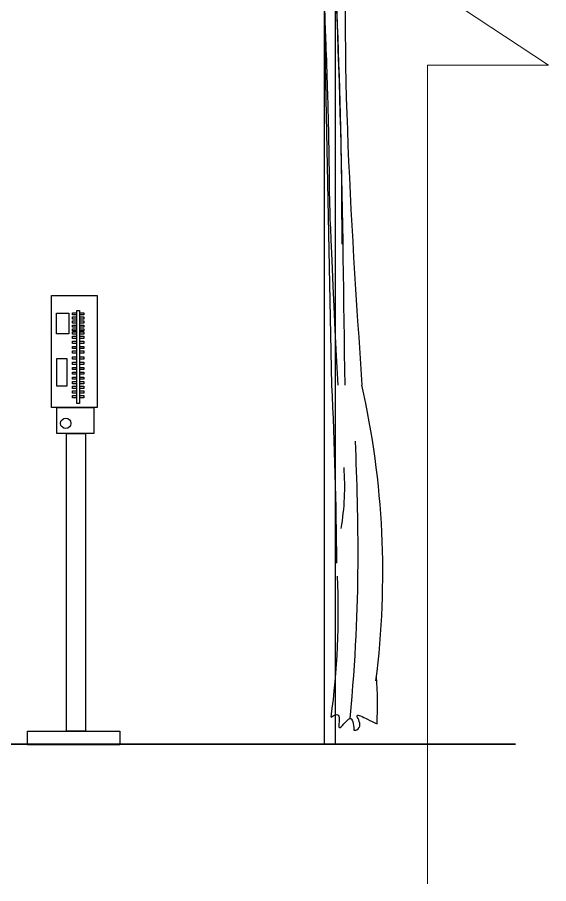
# Model space of a CAD drawing. Header units: inches. Extents: x -17070 to 527, y 504 to 2398.
# Drawn here: x -10349.876 to -10347.645, y 538.121 to 541.761 of the extents above; entities that cross this region are included whole.
import ezdxf

# ---------------------------------------------------------------- set-up
doc = ezdxf.new("R2010")
doc.units = ezdxf.units.IN
for name, color, linetype, lineweight in [('cur', 19, 'Continuous', 0), ('furniture', 42, 'Continuous', 9), ('wall', 7, 'Continuous', 30)]:
    doc.layers.add(name, color=color, linetype=linetype, lineweight=lineweight)

msp = doc.modelspace()

# ---------------------------------------------------------------- linework, layer by layer
at = {"color": 250}
for p, q in [((-10348.58869, 544.06169), (-10348.58869, 538.70465)), ((-10348.54161, 544.06169), (-10348.54161, 538.70465))]:
    msp.add_line(p, q, dxfattribs=at)
for points in [[(-10349.73253, 540.59269), (-10349.54121, 540.59269), (-10349.54121, 540.12204), (-10349.73253, 540.12204)], [(-10349.71177, 540.51762), (-10349.66079, 540.51762), (-10349.66079, 540.43053), (-10349.71177, 540.43053)], [(-10349.62721, 540.52975), (-10349.61501, 540.52975), (-10349.61501, 540.13831), (-10349.62721, 540.13831)], [(-10349.71043, 540.32736), (-10349.66884, 540.32736), (-10349.66884, 540.21079), (-10349.71043, 540.21079)], [(-10349.7101, 540.12204), (-10349.55499, 540.12204), (-10349.55499, 540.01216), (-10349.7101, 540.01216)], [(-10349.66977, 540.01216), (-10349.59041, 540.01216), (-10349.59041, 538.7615), (-10349.66977, 538.7615)], [(-10349.83402, 538.76157), (-10349.44604, 538.76157), (-10349.44604, 538.70465), (-10349.83402, 538.70465)]]:
    msp.add_lwpolyline(points, close=True, dxfattribs=at)
for points in [[(-10349.62721, 540.51039), (-10349.64462, 540.51039), (-10349.64462, 540.51972), (-10349.62721, 540.51972)], [(-10349.62721, 540.49277), (-10349.64462, 540.49277), (-10349.64462, 540.50209), (-10349.62721, 540.50209)], [(-10349.61501, 540.51972), (-10349.59659, 540.51972), (-10349.59659, 540.51039), (-10349.61501, 540.51039)], [(-10349.61501, 540.50209), (-10349.59659, 540.50209), (-10349.59659, 540.49277), (-10349.61501, 540.49277)], [(-10349.62721, 540.47629), (-10349.64462, 540.47629), (-10349.64462, 540.48562), (-10349.62721, 540.48562)], [(-10349.62721, 540.45882), (-10349.64462, 540.45882), (-10349.64462, 540.46815), (-10349.62721, 540.46815)], [(-10349.61501, 540.48562), (-10349.59659, 540.48562), (-10349.59659, 540.47629), (-10349.61501, 540.47629)], [(-10349.61501, 540.46815), (-10349.59659, 540.46815), (-10349.59659, 540.45882), (-10349.61501, 540.45882)], [(-10349.62721, 540.44336), (-10349.64462, 540.44336), (-10349.64462, 540.45268), (-10349.62721, 540.45268)], [(-10349.62721, 540.4299), (-10349.64462, 540.4299), (-10349.64462, 540.43923), (-10349.62721, 540.43923)], [(-10349.62721, 540.41152), (-10349.64462, 540.41152), (-10349.64462, 540.42085), (-10349.62721, 540.42085)], [(-10349.61501, 540.45268), (-10349.59659, 540.45268), (-10349.59659, 540.44336), (-10349.61501, 540.44336)], [(-10349.61501, 540.43923), (-10349.59659, 540.43923), (-10349.59659, 540.4299), (-10349.61501, 540.4299)], [(-10349.61501, 540.42085), (-10349.59659, 540.42085), (-10349.59659, 540.41152), (-10349.61501, 540.41152)], [(-10349.62721, 540.3905), (-10349.64462, 540.3905), (-10349.64462, 540.39982), (-10349.62721, 540.39982)], [(-10349.61501, 540.39982), (-10349.59659, 540.39982), (-10349.59659, 540.3905), (-10349.61501, 540.3905)], [(-10349.62721, 540.369), (-10349.64462, 540.369), (-10349.64462, 540.37833), (-10349.62721, 540.37833)], [(-10349.62721, 540.3503), (-10349.64462, 540.3503), (-10349.64462, 540.35963), (-10349.62721, 540.35963)], [(-10349.61501, 540.37833), (-10349.59659, 540.37833), (-10349.59659, 540.369), (-10349.61501, 540.369)], [(-10349.61501, 540.35963), (-10349.59659, 540.35963), (-10349.59659, 540.3503), (-10349.61501, 540.3503)], [(-10349.62721, 540.3247), (-10349.64462, 540.3247), (-10349.64462, 540.33403), (-10349.62721, 540.33403)], [(-10349.62721, 540.30239), (-10349.64462, 540.30239), (-10349.64462, 540.31172), (-10349.62721, 540.31172)], [(-10349.61501, 540.33403), (-10349.59659, 540.33403), (-10349.59659, 540.3247), (-10349.61501, 540.3247)], [(-10349.61501, 540.31172), (-10349.59659, 540.31172), (-10349.59659, 540.30239), (-10349.61501, 540.30239)], [(-10349.62721, 540.28072), (-10349.64462, 540.28072), (-10349.64462, 540.29005), (-10349.62721, 540.29005)], [(-10349.61501, 540.29005), (-10349.59659, 540.29005), (-10349.59659, 540.28072), (-10349.61501, 540.28072)], [(-10349.62721, 540.2613), (-10349.64462, 540.2613), (-10349.64462, 540.27062), (-10349.62721, 540.27062)], [(-10349.62721, 540.24037), (-10349.64462, 540.24037), (-10349.64462, 540.2497), (-10349.62721, 540.2497)], [(-10349.61501, 540.27062), (-10349.59659, 540.27062), (-10349.59659, 540.2613), (-10349.61501, 540.2613)], [(-10349.61501, 540.2497), (-10349.59659, 540.2497), (-10349.59659, 540.24037), (-10349.61501, 540.24037)], [(-10349.62721, 540.22169), (-10349.64462, 540.22169), (-10349.64462, 540.23102), (-10349.62721, 540.23102)], [(-10349.62721, 540.20138), (-10349.64462, 540.20138), (-10349.64462, 540.21071), (-10349.62721, 540.21071)], [(-10349.61501, 540.23102), (-10349.59659, 540.23102), (-10349.59659, 540.22169), (-10349.61501, 540.22169)], [(-10349.61501, 540.21071), (-10349.59659, 540.21071), (-10349.59659, 540.20138), (-10349.61501, 540.20138)], [(-10349.62721, 540.18196), (-10349.64462, 540.18196), (-10349.64462, 540.19128), (-10349.62721, 540.19128)], [(-10349.62721, 540.16253), (-10349.64462, 540.16253), (-10349.64462, 540.17186), (-10349.62721, 540.17186)], [(-10349.61501, 540.19128), (-10349.59659, 540.19128), (-10349.59659, 540.18196), (-10349.61501, 540.18196)], [(-10349.61501, 540.17186), (-10349.59659, 540.17186), (-10349.59659, 540.16253), (-10349.61501, 540.16253)]]:
    msp.add_lwpolyline(points, dxfattribs=at)
msp.add_circle((-10349.67316, 540.05507), 0.0217, dxfattribs=at)
at = {"layer": 'cur', "lineweight": -2, "ltscale": 0.5}
msp.add_line((-10348.55554, 540.21526), (-10348.63202, 543.96318), dxfattribs=at)
for centre, radius, start, end in [((-10366.95155, 539.34009), 18.41681, 0.398474, 2.723723), ((-10351.93592, 539.42677), 3.59395, 352.75508, 12.67356), ((-10349.57564, 539.79111), 1.07395, 350.50606, 4.20746), ((-10351.72694, 539.25887), 3.19824, 352.1385, 2.76702), ((-10350.12008, 538.86827), 1.75588, 357.53169, 4.00695)]:
    msp.add_arc(centre, radius, start, end, dxfattribs=at)
for points, knots in [([(-10348.55466, 544.00116), (-10348.56296, 543.85467), (-10348.57121, 543.74764), (-10348.58366, 543.5723), (-10348.58825, 543.50407), (-10348.60077, 543.29922), (-10348.60748, 543.16247), (-10348.61256, 542.98147), (-10348.6135, 542.93742), (-10348.61471, 542.84928), (-10348.61498, 542.80522), (-10348.61493, 542.67308), (-10348.61377, 542.58504), (-10348.60967, 542.39899), (-10348.60656, 542.301), (-10348.59967, 542.11072), (-10348.59595, 542.01843), (-10348.58849, 541.83399), (-10348.58475, 541.74185), (-10348.57901, 541.58672), (-10348.57683, 541.52369), (-10348.57336, 541.40956), (-10348.57198, 541.35846), (-10348.56993, 541.26735), (-10348.56918, 541.22735), (-10348.56799, 541.14732), (-10348.56754, 541.10729), (-10348.56658, 540.98931), (-10348.56642, 540.91133), (-10348.5312, 540.21526)], [12.8804979, 12.8804979, 12.8804979, 12.8804979, 138.8406446, 138.8406446, 219.0091044, 219.0091044, 379.3460239, 379.3460239, 430.8856938, 430.8856938, 482.4253637, 482.4253637, 585.5047036, 585.5047036, 700.4158988, 700.4158988, 808.8802573, 808.8802573, 917.3446158, 917.3446158, 991.6304513, 991.6304513, 1051.9053885, 1051.9053885, 1099.1112693, 1099.1112693, 1146.3171501, 1146.3171501, 1238.2023094, 1238.2023094, 1238.2023094, 1238.2023094]), ([(-10348.50439, 543.94971), (-10348.53156, 543.59992), (-10348.57796, 542.98458), (-10348.5492, 542.08172), (-10348.51811, 541.39334), (-10348.51456, 540.97041), (-10348.51438, 540.80759)], [19.0571695, 19.0571695, 19.0571695, 19.0571695, 509.8108073, 882.3391286, 1282.6319268, 1474.5973446, 1474.5973446, 1474.5973446, 1474.5973446]), ([(-10348.55876, 538.82141), (-10348.54662, 538.82819), (-10348.51441, 538.8453), (-10348.54095, 538.73619), (-10348.47154, 538.84673), (-10348.46581, 538.79213), (-10348.46314, 538.76664)], [0.00065709, 0.00065709, 0.00065709, 0.00065709, 0.015110961, 0.039921732, 0.067232807, 0.091138725, 0.091138725, 0.091138725, 0.091138725]), ([(-10348.46314, 538.76664), (-10348.4608, 538.76566), (-10348.45137, 538.76431), (-10348.42575, 538.78764), (-10348.4677, 538.84298), (-10348.41449, 538.81618), (-10348.37933, 538.79891), (-10348.36583, 538.79265)], [317.1329435, 317.1329435, 317.1329435, 317.1329435, 321.1806934, 332.5665239, 353.7464053, 374.8779731, 388.472702, 388.472702, 388.472702, 388.472702])]:
    msp.add_open_spline(points, degree=3, knots=knots, dxfattribs=at)
for points in [[(-10348.50439, 543.94971), (-10348.44542, 543.05076), (-10348.48426, 542.362), (-10348.42954, 540.21527)], [(-10348.59705, 543.62513), (-10348.60548, 543.05076), (-10348.56659, 542.362), (-10348.502, 540.21526)]]:
    msp.add_spline(points, degree=3, dxfattribs=at)
msp.add_open_spline([(-10348.45782, 539.97956), (-10348.44631, 539.64815), (-10348.43384, 539.31677), (-10348.48028, 538.81493)], degree=3, dxfattribs=at)
at = {"layer": 'furniture', "color": 0}
for p, q in [((-10348.4817, 542.11148), (-10347.64548, 541.55916)), ((-10347.64548, 541.55916), (-10348.15377, 541.55916)), ((-10348.15377, 541.55916), (-10348.15377, 538.12125))]:
    msp.add_line(p, q, dxfattribs=at)
at = {"layer": 'wall', "lineweight": 35}
msp.add_line((-10353.76146, 538.70808), (-10347.78518, 538.70788), dxfattribs=at)

doc.saveas('drawing.dxf')
